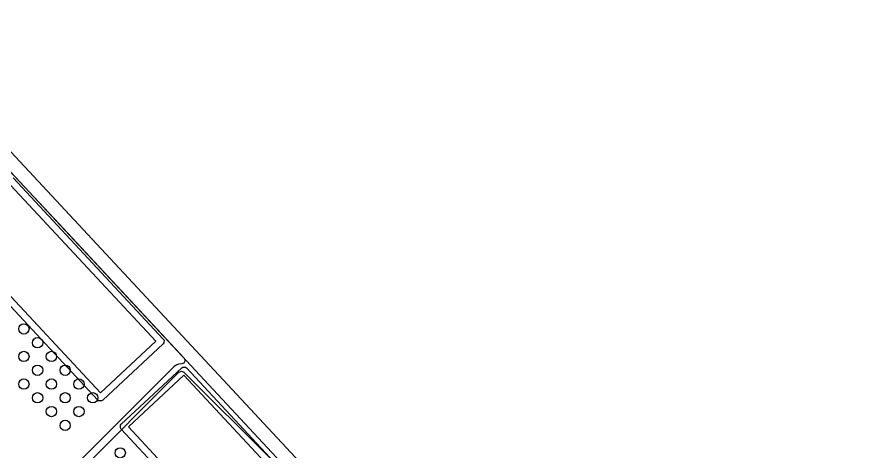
# Model space of a CAD drawing. Extents: x 94.3 to 177.3, y -118.1 to -62.3.
# Drawn here: x 164.7 to 177.05, y -87.79 to -81.47 of the extents above; entities that cross this region are included whole.
import ezdxf

# ---------------------------------------------------------------- set-up
doc = ezdxf.new("R2010")
doc.units = 0
doc.layers.add('BLACK', color=7, linetype='CONTINUOUS')

msp = doc.modelspace()

# ---------------------------------------------------------------- linework, layer by layer
at = {"layer": 'BLACK', "linetype": 'CONTINUOUS'}
for p, q in [((162.783129, -81.471794), (177.053129, -96.771793)), ((176.906218, -96.907507), (162.636871, -81.608206)), ((164.519058, -83.626981), (165.306492, -84.471252)), ((164.644183, -83.806535), (166.826577, -86.146867)), ((166.719342, -86.178499), (164.605147, -83.911302)), ((165.306492, -84.471252), (167.128319, -86.424577)), ((165.875817, -87.033465), (163.693422, -84.693133)), ((163.800658, -84.6615), (165.914852, -86.928697)), ((165.914852, -86.928697), (166.719342, -86.178499)), ((166.82411, -86.217535), (165.946485, -87.035933)), ((166.835508, -86.201702), (166.82411, -86.217535)), ((166.826577, -86.146867), (166.836843, -86.163456)), ((166.836843, -86.163457), (166.835508, -86.201702)), ((166.836843, -86.163456), (166.836842, -86.163456)), ((166.836842, -86.163456), (166.836843, -86.163457)), ((167.141724, -86.460421), (167.125857, -86.495245)), ((167.128319, -86.424577), (167.141724, -86.460421)), ((166.977742, -86.550228), (165.218636, -88.309335)), ((166.21589, -87.382465), (167.093515, -86.564068)), ((166.977743, -86.550227), (166.977742, -86.550228)), ((167.012618, -86.526925), (166.977743, -86.550227)), ((167.047972, -86.512281), (167.012618, -86.526925)), ((167.095678, -86.508526), (167.047972, -86.512281)), ((167.093515, -86.564068), (167.1101, -86.553803)), ((167.125857, -86.495245), (167.095678, -86.508526)), ((167.1101, -86.553803), (167.110104, -86.553801)), ((167.110104, -86.553801), (167.14835, -86.555137)), ((167.14835, -86.555137), (167.164183, -86.566535)), ((167.164183, -86.566535), (169.346577, -88.906867)), ((165.294645, -88.385355), (167.053757, -86.626242)), ((167.125147, -86.671302), (166.320658, -87.4215)), ((167.053757, -86.626242), (167.089111, -86.611598)), ((167.089111, -86.611598), (167.124405, -86.626182)), ((167.124405, -86.626182), (168.390865, -87.888274)), ((169.239342, -88.938499), (167.125147, -86.671302)), ((165.89165, -87.044863), (165.875817, -87.033465)), ((165.929895, -87.046199), (165.89165, -87.044863)), ((165.946485, -87.035933), (165.929895, -87.046199)), ((166.203156, -87.436544), (166.204492, -87.398298)), ((166.213422, -87.453133), (166.203156, -87.436544)), ((166.204492, -87.398298), (166.21589, -87.382465)), ((168.395817, -89.793465), (166.213422, -87.453133)), ((166.320658, -87.4215), (168.434852, -89.688697))]:
    msp.add_line(p, q, dxfattribs=at)
at = {"layer": 'BLACK'}
for centre in [(164.8, -86), (165, -86.2), (164.8, -86.4), (165.2, -86.4), (165, -86.6), (165.4, -86.6), (164.8, -86.8), (165.2, -86.8), (165.6, -86.8), (165, -87), (165.4, -87), (165.8, -87), (165.2, -87.2), (165.6, -87.2), (165.4, -87.4), (166.2, -87.8)]:
    msp.add_circle(centre, 0.075, dxfattribs=at)

doc.saveas('drawing.dxf')
